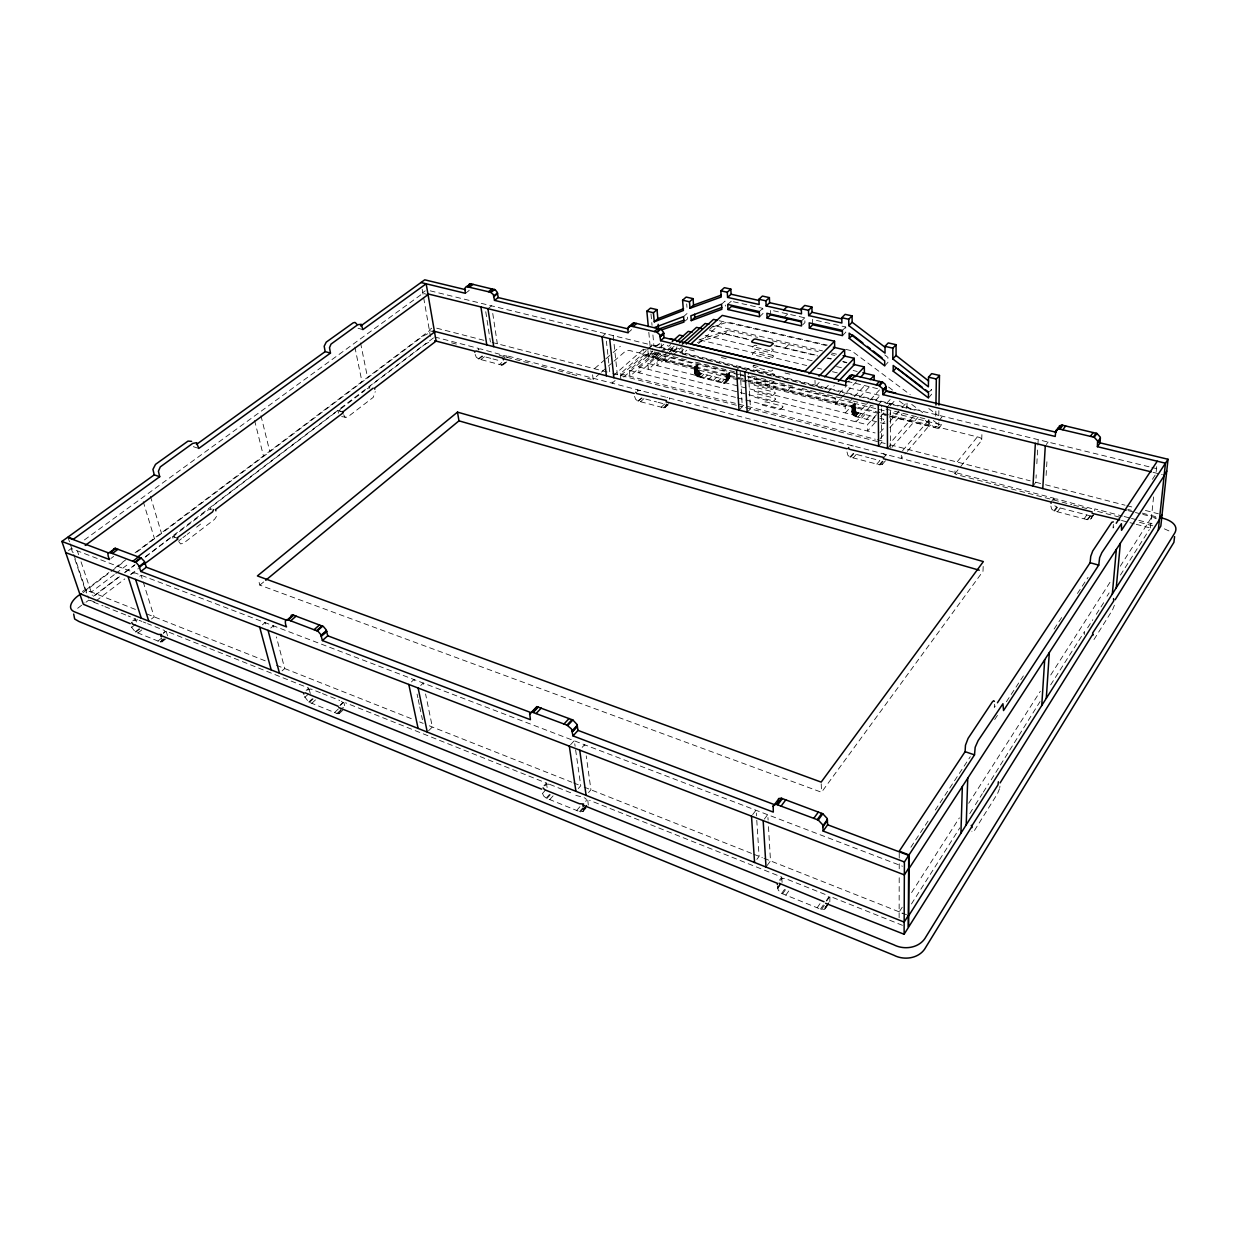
<?xml version="1.0" encoding="UTF-8"?>
<svg xmlns="http://www.w3.org/2000/svg" width="1238" height="1238" viewBox="0 0 1238 1238"><rect width="100%" height="100%" fill="white"/><g stroke="black" fill="none" stroke-linecap="round" stroke-linejoin="round"><path stroke-width="0.75" stroke-dasharray="5 3.75" d="M899.128 917.729L899.206 876.287M899.221 868.767L899.221 859.822M899.237 858.104L899.237 851.202M901.326 455.274L901.31 458.37L906.123 452.737M907.005 408.2L907.021 402.025L902.115 407.565M907.33 451.328L928.949 425.934L929.042 419.79L884.226 408.726M935.758 416.138L935.851 410.567M890.633 416.664L938.729 428.627L938.837 422.452M938.868 410.676L938.775 416.231L941.932 417.005L938.853 420.641M938.729 428.627L941.809 424.232L938.744 427.868M999.19 485.714L956.726 474.634L954.9 473.721L955.04 468.119M981.734 439.614L981.92 434.089M983.173 566.431L983.003 571.275L821.521 792.258L259.825 585.11L258.371 579.601M991.174 779.832L1040.059 701.59M994.439 704.267L994.3 707.532L996.389 704.376M777.479 886.346L778.284 890.184L781.658 893.403L820.485 909.125L824.601 909.357L825.669 905.504M829.8 901.976L829.924 896.343L902.92 925.513M1033.003 486.039L1035.804 482.263L1036.221 474.85M1036.84 463.739L1037.769 447.057M1037.877 445.2L1038.187 439.645M1046.11 475.485L1047.1 458.772M1050.876 506.094L1051.619 509.019L1053.925 510.861L1087.784 519.79L1090.585 519.155L1093.742 514.76M1053.786 499.518L1053.878 498.218L506.806 355.755L503.216 358.649M1091.931 515.379L1091.08 518.66M1084.349 634.475L1084.596 631.488L1049.375 686.92M1094.655 510.768L1094.81 508.88L1122.324 516.029M999.948 786.145L999.747 787.739M1113.38 524.479L1113.07 528.038L1115.175 524.85M1150.35 528.007L1153.599 496.639M1156.71 466.649L1155.952 473.891L1150.659 481.984M583.33 807.872L583.253 811.2L580.374 811.958L546.175 798.123L543.559 795.895L542.105 792.181M588.298 805.056L587.756 799.578M722.652 374.588C724.818 376.058 729.755 371.787 725.545 371.477L697.938 364.73L694.116 367.779L694.719 373.365L696.979 376.476L723.89 383.378L726.18 381.505L725.963 375.702L729.399 372.437L738.637 374.727M694.116 367.779L648.495 356.436L652.024 353.294L697.582 364.56L698.186 370.131L700.429 373.242L727.31 380.112L729.584 378.224L729.399 372.437M889.905 417.902L890.107 412.192L941.793 424.99M999.515 788.73L997.534 793.635L974.275 830.791L972.82 832.276L971.845 831.209M1114.401 605.227L1112.56 609.885L1094.129 639.334L1093.123 640.247L1092.566 639.04M969.772 813.598L973.656 807.424M975.405 804.654L982.338 793.697M983.266 792.227L988.651 783.716M911.462 903.957L959.806 827.882M1107.035 596.174L1109.109 592.925M1120.452 575.066L1149.328 529.632M902.254 907.206L899.144 912.066L902.316 913.335M911.601 892.583L959.357 817.885M968.704 803.276L1040.353 691.237M1050.737 674.989L1110.95 580.808M1120.297 566.199L1151.448 517.484L1156.23 518.722M1087.629 627.821L1092.814 619.712M1096.28 614.28L1105.008 600.616M910.889 847.225L929.986 818.132M935.294 810.054L970.298 756.712M994.702 719.541L998.942 713.088M1006.37 701.776L1023.346 675.917M1054.111 629.043L1063.659 614.497M1077.447 593.482L1088.063 577.326M826.659 901.094L829.924 896.343M821.475 909.512L825.808 903.183M1087.784 519.79L1090.446 515.89L1093.247 515.256M825.715 906.928L830.048 900.336M825.684 907.609L830.017 901.249M1091.73 517.36L1093.494 514.745M825.112 908.909L828.361 904.158M820.485 909.125L824.817 902.796M826.411 900.568L828.733 897.024L826.272 894.873L785.217 878.5L782.184 878.361L780.652 880.342M1086.949 519.589L1090.446 515.89M817.173 907.779L821.506 901.465M1084.132 518.846L1086.794 514.946M785.836 895.105L790.246 888.884M1057.5 511.805L1060.223 507.967M781.658 893.403L786.068 887.197M1053.925 510.861L1056.664 507.023L1089.61 515.689M782.586 893.79L786.997 887.584M1054.714 511.077L1057.453 507.24M777.65 888.559L780.977 883.917M779.522 880.187L781.751 877.092L589.551 800.29M1051.124 502.04L1053.878 498.218M1053.538 500.028L1054.482 498.945L1057.051 499.038L1093.912 509.205M777.557 887.646L780.869 883.004M777.557 887.909L780.884 883.267M767.127 865.501L770.5 860.89L768.21 821.924M756.836 859.42L759.095 856.371L756.619 817.776M764.326 819.092L767.777 814.511L768.102 820.067M1046.234 444.566L1048.106 442.074M752.642 814.619L756.124 810.054L756.495 815.842M131.274 626.846L135.267 631.86L160.089 641.903L162.147 641.702L161.884 638.87M954.9 473.721L958.862 468.784M960.703 466.509L981.44 440.666A5.091 2.755 1.2 0 0 979.397 437.401L746.994 379.648M957.268 461.743L978.794 435.111M847.024 452.009L847.891 455.305L850.026 457.023L879.29 464.761L882.415 464.281L883.313 461.248M902.533 450.756L929.042 419.79M579.523 811.633L584.321 806.077M879.29 464.761L882.338 461.232L884.969 461.124M580.374 811.958L585.172 806.402M880.032 464.946L883.081 461.418M583.5 809.018L587.106 804.839M583.531 809.25L587.137 805.071M583.578 809.915L587.183 805.737M582.897 811.664L587.694 806.093M882.415 464.281L885.464 460.753M576.676 810.472L581.473 804.932M876.798 464.111L879.847 460.582L870.701 458.184M918.116 417.098L890.23 449.286L890.215 443.065L915.749 413.724M585.775 801.528C589.551 796.467 575.082 796.684 573.937 794.053M885.232 455.599L885.371 454.609L883.267 453.789M883.298 458.122L886.346 454.594L886.362 456.42M588.514 792.583L590.944 789.798L586.239 755.892M887.476 448.419L890.524 444.906L890.462 411.016M928.438 397.955L931.549 394.38L931.626 389.32L929.537 391.703M578.332 788.529L580.761 785.759L575.376 748.154M878.562 446.113L881.626 442.616L881.441 408.788M880.094 438.747L884.984 433.192M889.874 427.636L902.1 413.755M880.048 432.511L884.953 426.971M889.859 421.415L900.893 408.942M549.765 799.593L554.624 794.131M853.183 457.874L856.278 454.392M475.175 354.455L476.29 357.225L478.905 359.051L501.932 365.133L503.464 364.498L503.758 362.27M546.175 798.123L551.034 792.676M850.026 457.023L853.121 453.541L868.921 457.704M546.979 798.464L551.823 793.001M850.723 457.224L853.818 453.742M879.847 418.258L883.808 419.249L880.651 422.792L883.065 423.396L885.17 421.028M582.185 747.35L584.676 744.595L585.187 748.356M888.373 405.785L890.447 403.48L890.462 409.128M542.383 793.589L546.035 789.519M875.266 422.375L867.529 431.01L867.451 424.742L879.088 411.805M880.419 416.602L885.572 410.846M890.741 405.074L895.894 399.317M886.841 403.186L890.726 398.868M871.8 420.564L874.972 417.036L857.377 412.486L855.288 409.546L855.009 403.511L747.891 377.017M543.946 785.759L546.391 783.05L345.541 702.797M544.89 785.867L546.546 784.134L549.301 784.227M570.563 744.75L574.308 740.634L575.113 746.266M878.284 404.718L881.394 401.267L881.425 406.9M866.615 419.264L869.788 415.736M861.741 418.042L864.944 414.529M857.826 417.051L861.029 413.538M870.407 406.141L856.092 421.879L856 415.597L869.045 401.329M875.606 400.431L880.822 394.705M855.009 403.511L851.79 406.993L852.084 413.043L854.174 415.983L857.377 412.486M854.174 415.983L857.965 412.765M870.345 399.905L879.475 389.924M854.762 416.278L858.646 412.95M852.348 413.771L855.551 410.289M852.703 414.451L855.907 410.954M853.121 415.07L856.34 411.558M853.616 415.581L856.835 412.084M851.837 410.072L855.056 406.575M851.852 410.815L855.071 407.317M851.868 411.372L855.071 407.875M851.868 411.62L855.087 408.138M851.914 412.269L855.133 408.772M852.084 413.043L855.288 409.546M854.483 402.969L845.306 412.904L845.183 406.606L853.059 398.11M859.729 397.305L870.221 385.947M851.79 407.194L855.009 403.696M851.806 407.689L855.025 404.207M851.821 408.416L855.025 404.919M851.821 409.236L855.04 405.739M884.721 365.875L887.94 362.394L887.925 357.38L883.499 353.929M854.375 396.702L864.898 385.374M856.464 381.613L835.325 404.145L835.17 397.831L665.023 355.77L665.549 361.867L671.275 356.683M839.147 393.622L847.101 385.188M827.711 392.539L834.381 385.544M824.879 388.995L830.218 383.424M819.216 382.449L815.192 386.627L814.991 380.267M842.49 335.622L845.817 332.248L845.724 327.002L812.561 319.543L812.716 324.789M787.12 390.914L790.448 387.54M842.397 330.376L845.724 327.002M428.534 730.807L432.356 727L425.578 693.976M747.195 412.161L750.476 408.88L748.634 376.321M773.688 381.908L772.713 382.882A1.578 0.836 -3.2 0 1 770.701 383.331L754.422 379.308A1.578 0.82 -3.5 0 1 753.911 378.24L755.18 376.986M773.085 376.104L774.23 374.959A1.578 0.82 -3.2 0 0 773.549 373.907L757.517 369.992A1.578 0.82 -3.5 0 0 755.397 370.379L754.205 371.524M739.009 410.041L742.305 406.776L739.906 366.634L736.564 369.853M772.791 369.961L772.141 370.611A1.594 0.82 -3.2 0 1 770.113 371.06L753.756 367.067A1.578 0.82 -3.5 0 1 753.261 366.015L754.205 365.086M785.31 347.94L788.699 344.628M802.673 324.851L804.932 322.638L804.762 317.795L770.33 310.042L770.562 314.87M801.373 321.091L804.762 317.795M420.719 685.496L423.319 682.974L424.077 686.641M744.874 371.895L748.201 368.661L748.526 374.402M726.164 378.689L729.584 375.423M726.211 379.416L729.631 376.135M411.418 681.937L414.018 679.43L414.792 683.082M726.257 380.205L729.662 376.677M723.271 383.238L726.691 379.958M726.273 380.824L729.677 377.544M723.89 383.378L727.31 380.112M726.18 381.505L729.584 378.224M724.431 383.393L729.399 378.813M724.926 383.254L729.12 379.308M725.979 375.888L729.399 372.623M726.01 376.383L729.43 373.102M726.056 377.079L729.476 373.799M721.089 382.697L724.509 379.416M726.118 377.884L729.538 374.603M784.304 317.238L787.724 313.957M717.483 381.784L720.903 378.519M713.057 380.67L716.477 377.404M708.353 379.493L711.788 376.228M700.383 377.482L703.834 374.247M703.942 378.379L707.378 375.129M304.502 696.514L308.711 702.039L336.999 713.49C341.286 715.378 339.088 707.641 343.53 707.625M696.979 376.476L700.429 373.242M337.68 713.753L343.638 708.198M634.552 396.33L635.605 399.224L637.771 400.988L664.032 407.921L668.597 403.65M697.582 376.77L701.033 373.536M339.15 713.676L344.613 708.569M664.032 407.921L668.845 404.47M698.217 376.94L701.667 373.706M339.893 705.706L343.777 702.085M695.029 374.139L698.495 370.92M695.431 374.866L698.882 371.632M334.585 712.515L339.723 707.703M661.216 407.194L664.605 404.037M695.88 375.501L699.346 372.282M759.544 316.773L762.995 313.524L762.747 308.339L733.066 301.67M696.406 376.058L699.857 372.824M336.999 713.49L342.137 708.678M663.413 407.766L666.787 404.609L668.427 404.687M665.471 407.627L666.214 403.882M694.317 370.487L697.783 367.268M694.363 371.137L697.83 367.918M694.425 371.864L697.861 368.398M759.265 311.574L762.747 308.339M694.518 372.545L697.969 369.311M694.719 373.365L698.186 370.131M340.605 704.793L342.802 702.658L341.286 701.095M694.116 367.949L697.598 364.73M694.162 368.398L697.628 365.179M694.209 369.017L697.675 365.798M694.255 369.744L697.721 366.525M697.35 342.508L724.725 333.672L728.207 330.453L757.548 337.324M309.423 702.333L314.591 697.598M638.406 401.174L641.81 398.048L656.589 401.932M311.79 703.292L316.959 698.557M640.557 401.731L643.961 398.605M698.449 343.669L722.667 321.54M308.711 702.039L313.895 697.304M637.771 400.988L641.81 398.048M304.765 697.396L308.664 693.853M823.007 388.531L682.509 354.083L686.796 350.184M709.622 329.401L713.908 325.501L822.574 350.911M306.142 690.448L308.742 688.096L166.14 631.101L163.462 633.268M307.488 690.077L310.692 688.962L320.704 692.878M679.879 352.845L684.165 348.961M673.658 351.902L677.944 348.033M727.696 304.424L731.225 301.252M672.698 355.399L681.271 347.63M669.325 351.902L675.05 346.733M671.6 352.799L657.285 365.721L656.744 359.67L662.485 354.517M673.023 351.515L677.325 347.63M668.211 349.364L671.089 346.779M674.184 346.16L648.403 369.357L647.83 363.338L659.328 353.062M721.537 304.238L725.066 301.066L725.391 306.126M660.767 351.778L667.947 345.356M660.597 353.542L639.071 372.808L638.499 366.85L654.314 352.737M662.036 352.257L670.64 344.535M660.071 347.615L664.373 343.777M655.8 353.186L629.941 376.259L629.337 370.332L650.94 351.159M656.697 346.036L659.575 343.483M685.187 320.998L687.554 318.893L687.121 313.446L683.577 316.588M623.782 377.11L652.534 351.546M648.418 355.724L652.024 353.294M615.1 380.561L612.237 383.099L611.758 378.72M620.857 375.454L643.884 355.058L643.327 349.271L652.658 351.577M282.094 670.872L284.725 668.551L276.384 636.905M647.784 348.93L651.327 345.789L918.178 410.939M620.903 379.664L620.284 373.783L646.236 350.818M647.675 349.549L651.993 345.727L652.395 350.091M613.042 375.981L643.327 349.271M600.012 373.365L593.126 379.37L592.522 374.186M601.374 372.174L605.459 368.615M608.369 366.077L611.278 363.554M614.002 361.156L624.741 351.809A4.488 2.275 -5.8 0 1 630.096 350.648L743.233 378.704M594.658 368.522L604.5 359.995M605.955 358.741L610.334 354.95M613.089 352.567L620.315 346.315M628.146 332.805L631.643 329.618M340.45 409.113L339.243 410.645L340.481 411.14M270.751 628.037L273.443 625.747L274.418 629.461M262.379 624.85L265.087 622.559L266.077 626.273M602.039 336.751L605.583 333.749M259.825 585.11L264.251 581.473M160.089 641.903L166.248 636.936M501.375 364.993L506.388 362.13M160.692 642.135L166 637.833M501.932 365.133L505.506 362.223M161.915 642.011L167.223 637.694M503.185 364.823L506.744 361.914M163.447 633.02L165.118 631.597L164.252 630.374L147.539 623.673M157.969 641.052L163.277 636.75M499.409 364.467L501.792 362.533M77.669 608.307L84.602 602.937M137.975 632.958L143.298 628.703M480.839 359.562L484.429 356.699M135.267 631.86L140.59 627.62M151.454 618.985L154.146 616.849L141.117 575.221L138.362 577.326M478.317 358.896L481.922 356.033L491.563 358.571M135.886 632.123L141.225 627.867M478.905 359.051L482.495 356.188M131.507 627.48L135.515 624.308M132.714 620.934L135.391 618.83L128.21 615.951M134.137 620.656L137.666 619.758M478.116 349.131L480.607 348.93L506.048 356.049M487.942 308.68L491.61 305.848M178.876 540.727L181.491 538.731M182.915 537.632L185.777 535.45M187.093 534.445L189.724 532.433M196.61 527.156L201.809 523.179M341.054 408.633L364.962 390.403M96.053 600.879L124.821 578.904M130.872 574.277L138.455 568.49M130.795 574.432L133.549 572.327L134.694 575.949M93.438 596.221L118.399 577.233M124.45 572.637L135.035 564.574M145.62 556.527L424.417 344.489L430.53 341.425M86.01 602.225L88.703 600.167L103.079 605.908M95.171 595.261L119.421 576.815M125.471 572.204L134.571 565.286M145.171 557.224L172.438 536.472L177.808 538.422M343.127 412.13L337.928 410.598L210.212 507.735L210.553 508.957M433.47 337.897L369.404 386.643L369.744 388.33M114.314 574.633L91.21 592.12L85.762 589.969L108.882 572.529M115.846 573.457L129.711 562.965M115.057 567.871L125.843 559.746M135.081 552.767L429.447 330.701L434.553 332.016M82.977 592.708L109.578 572.637M111.049 571.523L124.605 561.294M136.768 552.117L422.932 336.132L429.06 333.084M82.389 591.563L85.113 589.52L136.118 609.715M429.323 330.004L431.768 328.163M367.036 388.825L369.822 387.324M110.863 558.493L113.633 556.419M465.411 293.313L469.125 290.528L468.954 289.429M84.416 539.923L422.885 293.344L428.054 294.629M68.477 550.554L71.247 548.542L902.456 866.229M422.762 292.632L425.253 290.822M637.57 390.543L640.68 390.62M654.515 346.067L661.835 343.669M713.042 326.832L727.681 322.019L827.294 345.108M658.895 352.907L655.242 354.083L651.73 357.24L660.844 354.3M668.025 349.952L677.14 346.996M699.021 339.908L728.207 330.453M669.975 351.344L679.105 348.404M885.062 423.427L883.065 423.396M851.079 445.68L853.384 446.005M697.551 364.699L694.178 366.959L695.71 367.887M885.325 414.978L884.396 414.807M845.833 349.395L851.404 350.694L910.224 394.674M719.108 320.704L827.232 345.789M831.642 353.031L837.476 354.393M772.203 340.76L818.272 351.561M831.209 354.594L834.907 355.461M724.725 333.672L748.603 339.289M776.133 345.789L816.786 355.352M827.897 357.983L831.596 358.85M842.707 361.465L846.405 362.332M709.606 330.453L748.742 339.676M774.4 345.727L817.714 355.94M827.046 358.138L830.775 359.02M843.202 361.945L846.916 362.827M756.882 345.495L756.217 345.34A1.594 0.805 -3.5 0 0 754.066 345.727L752.24 347.46A1.594 0.805 -3.6 0 0 752.75 348.512L769.216 352.428A1.609 0.82 -3.3 0 0 771.259 351.979L773.085 350.215A1.594 0.805 -3.2 0 0 772.388 349.162L769.649 348.512M705.196 335.343L812.174 360.753M836.563 366.556L842.196 367.887M853.106 370.487L857.207 371.462M772.682 355.399L756.542 351.546A1.578 0.805 -3.5 0 0 754.406 351.932L752.58 353.681A1.594 0.805 -3.6 0 0 753.091 354.733L769.51 358.68A1.594 0.82 -3.2 0 0 771.553 358.215L773.363 356.436A1.594 0.82 -3.2 0 0 772.682 355.399M699.965 339.986L806.743 365.55M817.513 368.135L821.723 369.141M832.447 371.709L838.049 373.04M847.148 381.35L879.104 389.072M848.804 387.865L880.883 395.665M689.504 349.735L696.994 351.561M721.352 357.473L728.842 359.299M753.184 365.225L760.674 367.052M785.031 372.978L792.521 374.805M430.251 290.837L1150.071 467.036M1151.928 467.484L1157.484 468.846M1153.042 472.328L1162.327 474.603M654.407 352.01L671.336 356.188M673.116 356.621L686.285 359.871M695.555 362.161L734.83 371.849M751.636 375.996L759.142 377.853M760.968 378.302L777.851 382.48M779.723 382.929L792.815 386.163M802.054 388.453L873.239 406.018M740.494 375.176L746.05 376.553M884.241 410.737L857.949 404.238C855.798 402.396 850.367 406.869 854.638 407.41M643.884 355.058L928.949 425.934M725.963 375.702L746.359 380.778M748.201 381.242L851.79 406.993M656.744 359.67L845.183 406.606M647.83 363.338L856 415.597M855.443 416.448L876.69 421.787M638.499 366.85L867.451 424.742M629.337 370.332L735.465 397.367M737.322 397.847L875.096 432.944M341.688 416.633L347.274 417.314L373.226 397.367L375.269 391.61M620.284 373.783L875.328 439.242M877.185 439.707L884.644 441.626M436.704 328.178L486.704 341.038M492.136 342.446L609.839 372.715L606.388 341.162M612.841 373.489L742.305 406.776M745.57 407.627L885.185 443.529M890.524 444.906L1030.217 480.824M1035.804 482.263L1040.678 483.516M1045.553 484.77L1125.063 505.212M1126.92 505.692L1132.46 507.116M1145.413 510.458L1158.35 513.785M1127.741 509.391L1131.393 510.335M1142.287 513.136L1158.366 517.298M1128.019 510.598L1133.575 512.037M1135.432 512.517L1140.987 513.94M1142.844 514.42L1157.669 518.258M434.693 336.968L478.27 348.327L478.533 349.998M1124.15 516.509L1129.66 517.948M1131.486 518.428L1136.995 519.852M1138.821 520.331L1153.491 524.154M451.561 342.833L457.023 344.257M499.425 355.321L504.887 356.745M506.698 357.225L532.185 363.879M541.424 366.278L548.805 368.212M558.029 370.611L570.192 373.783M571.941 374.247L578.889 376.058M587.601 378.333L591.083 379.246M1002.826 486.673L1071.814 504.671M1073.671 505.15L1088.419 509.004M1097.642 511.402L1121.411 517.608M1139.548 522.343L1153.77 526.057M1121.551 520.471L1134.41 523.829M1136.252 524.308L1149.112 527.682M492.972 358.943L499.765 360.722M658.074 402.319L666.787 404.609M362.842 329.633L357.55 328.101M666.833 397.429L667.7 397.692M193.329 446.67L198.761 448.45M212.054 509.019L207.845 510.025L175.842 534.305L173.769 536.41L175.053 537.246M1164.37 528.843L1169.925 531.35M146.672 613.893L265.845 661.077M276.476 665.286L412.409 719.108M419.605 721.955L423.195 723.379M429.292 725.793L571.817 782.215M573.612 782.927L580.761 785.759M584.15 787.105L751.93 853.539M753.725 854.251L762.345 857.655M763.985 858.305L906.556 914.758M90.467 600.415L94.552 602.039M104.874 606.635L126.415 615.24M139.136 620.315L141.968 621.445M143.298 621.987L145.991 623.054M322.484 693.59L339.738 700.476M549.796 784.412L572.343 793.419M1056.664 507.023L1054.822 505.785M345.154 417.67L343.684 414.715M928.794 408.571L938.079 415.504M888.575 387.076L893.202 390.543M911.71 404.393L924.059 413.631M933.313 420.564L937.94 424.03L934.876 427.667L922.496 418.398M899.299 401.019L911.679 410.289M310.32 693.497L308.896 688.684M67.904 537.106L69.638 542.213M70.21 543.915L73.135 552.581M73.738 554.361L88.563 598.217M71.247 548.542L72.454 552.102M74.868 559.22L86.304 593.064M77.437 551.127L78.644 554.686M81.043 561.82L92.324 595.432M135.453 618.985L136.397 621.956M166.186 631.287L167.563 635.852M143.237 501.56L154.332 538.236M150.417 496.299L161.373 532.928M172.438 536.472L172.964 538.251M178.705 541.47L180.593 543.915L183.456 543.265L214.576 519.326L216.449 516.525L216.65 513.6M254.579 420.394L263.446 455.924M260.955 415.72L269.714 451.205M343.932 702.735L344.628 705.66M337.928 410.598L338.485 413.167M417.082 694.085L417.856 697.737M418.227 699.578L419.373 705.072M419.759 706.898L422.437 719.711M354.873 347.073L361.945 381.613M360.552 342.926L367.531 377.404M422.173 289.274L430.468 336.504M546.391 783.05L547.103 787.523M485.76 311.713L489.536 336.318M489.815 338.206L490.403 341.998M492.755 313.431L497.336 343.777M506.806 355.755L507.069 357.596M782.091 882.369L781.751 877.092M613.181 335.606L617.344 374.65M637.632 389.815L637.802 391.564M647.938 350.633L648.495 356.436M648.82 332.31L650.074 345.742M650.987 313.864L652.039 325.362M652.921 334.941L653.974 346.439M669.371 398.094L669.479 399.301M661.154 343.669L661.541 348.064M682.014 347.909L682.509 354.083M686.688 303.929L686.966 307.349M821.227 783.809L821.521 792.258M848.912 380.902L848.928 382.233M782.818 407.07L780.961 408.973A1.578 0.836 -2.9 0 1 778.872 409.329L762.995 405.275A1.563 0.836 -3.3 0 1 762.314 404.222L764.202 402.335A1.563 0.836 -3.2 0 1 766.26 401.979L782.122 406.002A1.563 0.836 -2.9 0 1 782.818 407.07M775.359 399.255L773.58 401.066A1.578 0.836 -3.1 0 1 771.568 401.53L755.397 397.429A1.563 0.82 -3.4 0 1 754.901 396.346L756.697 394.582A1.563 0.82 -3.4 0 1 758.786 394.179L774.694 398.187A1.563 0.836 -3.1 0 1 775.359 399.255M775.081 393.235L773.286 395.03A1.578 0.836 -3.1 0 1 771.289 395.495L755.072 391.409A1.563 0.82 -3.4 0 1 754.576 390.341L756.372 388.562A1.563 0.82 -3.4 0 1 758.476 388.175L774.4 392.167A1.578 0.836 -3.1 0 1 775.081 393.235M774.802 387.169L773.007 388.964A1.578 0.836 -3.1 0 1 770.995 389.428L754.747 385.374A1.563 0.82 -3.5 0 1 754.251 384.306L756.047 382.527A1.563 0.82 -3.4 0 1 758.151 382.14L774.121 386.101A1.578 0.82 -3.1 0 1 774.802 387.169"/><path stroke-width="1.5" d="M938.961 405.12L939.472 375.439L931.657 373.628L928.515 377.172L928.392 386.829L892.83 358.927L896.064 355.461L896.064 344.69L888.25 342.911L885 346.361L885.031 353.155L848.835 325.625L848.711 319.249L852.054 315.891L845.136 314.359L841.778 317.717L841.886 323.01L808.662 315.566L808.491 310.305L811.896 307.009L804.731 305.43L801.311 308.711L801.497 313.848L766.152 305.941L765.904 300.834L769.386 297.615L762.391 296.068L758.909 299.287L759.173 304.486L727.588 297.414L727.263 292.245L730.807 289.088L724.385 287.665L720.826 290.822L721.228 297.012L689.984 308.277L689.489 301.778L693.048 298.637L686.162 297.074L682.587 300.2L683.391 310.49L654.252 321.818L653.432 312.734L657.022 309.639L657.827 318.708L654.252 321.818M825.607 903.322L904.111 934.257L904.405 861.973L908.707 855.396L827.665 824.771L827.17 818.457L822.806 813.768L781.426 798.247L778.594 798.556L777.681 801.868M420.982 282.527L465.411 293.313L464.792 288.408L466.308 286.535L490.418 292.199L493.281 294.489L494.519 300.37L628.146 332.805L627.821 327.714L629.678 325.795L656.589 332.109L659.653 334.554L660.612 340.682L845.74 385.606L845.833 380.004L847.968 378.224L878.779 385.498L882.431 388.376L882.988 394.643L1055.225 436.457L1055.828 430.607L1058.444 428.797L1094.206 437.262L1097.58 440.945L1097.394 446.686L1165.453 463.198L1158.304 530.081M908.707 855.396L908.274 927.649L904.111 934.257M1097.394 446.686L1100.102 442.864L1168.022 459.267L1121.551 530.282L1121.411 523.705L1101.851 552.628L1099.623 557.75L1098.74 565.116L1003.538 710.55L1002.935 703.726L978.128 740.618L975.173 747.272L974.507 754.886L909.032 854.901L908.584 927.154L971.985 826.334L971.938 827.618M1100.102 442.864L1100.303 437.138L1096.945 433.47L1061.972 425.098L1059.434 425.795L1058.273 428.967M935.928 405.012L936.33 379.014L939.472 375.439M904.405 861.973L823.162 831.069L822.651 824.756L818.272 820.051L775.978 804.22L773.193 805.752L773.301 812.097L573.024 735.898L571.445 728.919L566.958 725.128L531.736 711.974L529.663 713.568L530.421 719.696L322.391 640.557L320.735 634.49L317.98 631.241L288.268 619.882C283.812 617.979 285.452 625.159 286.535 626.908L140.807 571.461L138.842 565.642L136.226 562.594L110.244 552.659C106.019 551.158 108.743 558.214 109.47 559.545L61.9 541.439L67.486 537.416L107.985 552.721M960.92 833.22L962.344 786.501M909.032 854.901L899.237 851.202L965.098 751.667L965.47 745.23L968.101 738.359L992.365 701.884L993.665 700.723L994.424 701.373M966.228 824.848L967.745 778.176M468.49 286.303L469.187 284.167L470.548 283.765L495.215 289.769L497.274 292.307L498.202 297.553L494.519 300.37M1000.103 782.927L1092.968 633.964L1092.86 635.342M1033.003 486.039L1035.355 443.359M1042.767 488.561L1045.29 445.804M1051.047 503.34L1051.124 502.04L883.298 458.679M1041.746 705.505L1044.686 659.746M1046.296 698.325L1049.313 652.627M1092.102 513.368L1119.709 519.991M997.426 702.797L1090.105 562.733L1090.74 556.342L1092.736 550.972L1111.817 522.312L1113.333 521.879M475.872 350.942L503.216 358.246M1112.328 593.992L1116.351 549.393M1115.159 599.749L1160.826 526.073L1168.022 459.267M1116.258 587.771L1120.359 543.25M73.676 614.063L74.667 619L78.984 621.507L893.882 955.241C904.467 960.796 919.726 958.444 925.73 947.349L1173.918 542.321L1174.583 536.611M543.08 787.91L544.658 789.736L579.415 803.725L583.624 804.019M631.349 324.681L633.794 322.778L661.293 329.463L663.429 332.14L664.079 337.603L660.612 340.682M908.336 915.47L904.158 922.078L79.681 593.606M1159.526 518.737L1162.049 514.729M908.646 915.841L1159.433 519.542M908.63 868.302L904.344 874.879L65.691 552.581M1164.184 475.067L1166.753 471.121M908.94 868.705L1164.091 475.903M113.617 548.883L115.211 548.279L141.209 558.029L144.397 561.418L146.347 567.221L286.551 620.223M1116.227 523.256L1157.267 461.217M823.162 831.069L827.665 824.771M822.93 825.731L827.433 819.432M1097.719 441.811L1100.443 438.004M823.022 826.767L827.526 820.206M1097.704 442.74L1100.443 438.701M818.272 820.051L822.806 813.768M1094.206 437.262L1096.945 433.47M817.25 819.649L821.784 813.381M1093.34 437.029L1096.079 433.238M813.784 818.349L818.333 812.082M1090.43 436.333L1093.169 432.542M781.163 806.031L785.774 799.856M1062.854 429.71L1065.655 425.965M776.799 804.39L781.426 798.247M1059.171 428.843L1061.972 425.098M777.774 804.746L782.385 798.587M1059.991 429.029L1062.792 425.284M773.038 806.464L777.65 800.336M1055.596 431.288L1058.413 427.559M1055.519 431.907L1058.32 428.178M1055.503 432.17L1058.304 428.425M848.711 447.552L848.169 448.466L849.964 449.394L883.653 457.426M573.024 735.898L578.022 730.389L576.923 724.338L572.869 719.99L536.828 706.604L529.601 714.264M882.988 394.643L886.114 391.208L886.099 387.215L885.155 384.213L882.694 382.263L851.806 374.882L849.639 375.594L846.746 379.54M572.235 730.76L577.248 725.251M882.911 389.97L886.052 386.535M572.389 731.503L577.403 726.01M882.973 390.651L886.099 387.215M572.42 731.751L577.434 726.257M882.973 390.883L886.099 387.432M566.958 725.128L571.987 719.649M878.779 385.498L881.92 382.062M567.84 725.468L572.869 719.99M879.537 385.683L882.694 382.263M893.217 371.183L893.202 365.473L928.5 392.895L928.438 397.955L893.217 371.183L896.42 367.701M564.002 724.013L569.031 718.551M876.21 384.879L879.351 381.443M870.159 379.71L874.105 375.47L862.84 372.793M892.83 358.927L892.83 348.141L896.064 344.69M860.425 377.389L864.403 373.164L864.325 366.928L853.137 364.282M855.04 376.754L864.325 366.928M533.269 712.407L538.344 707.022M849.33 378.41L852.518 375.037M536.147 713.49L541.238 708.105M851.852 379.029L855.056 375.64M532.433 712.113L537.524 706.728M848.603 378.255L851.806 374.882M838.374 381.35L854.359 364.576L854.251 358.308L843.078 355.693M834.226 379.23L854.251 358.308M824.585 376.909L844.718 356.08L844.595 349.812L833.36 347.197M819.03 376.12L844.595 349.812M849.237 338.361L849.144 333.146L884.69 360.846L884.721 365.875L849.237 338.361L852.549 334.972L862.871 342.972M809.002 373.69L834.706 347.522L834.551 341.224L722.265 315.396L690.835 343.963L804.731 371.446L834.551 341.224M848.835 325.625L852.162 322.251L852.054 315.891M809.343 328.116L809.172 322.855L842.397 330.376L842.49 335.622L809.343 328.116L812.716 324.789L842.15 331.413M131.739 622.544L132.559 624.06L158.278 634.413L161.59 634.521M808.662 315.566L812.051 312.27L811.896 307.009M784.505 322.081L787.925 318.8M783.731 309.871L787.167 306.606M767.111 318.12L766.879 313.291L801.373 321.091L801.543 325.95L767.111 318.12L770.562 314.87L801.528 321.88M766.152 305.941L769.618 302.706L769.386 297.615M635.713 392.245L636.827 393.607L666.493 400.57M728.021 309.546L727.696 304.424L759.265 311.574L759.544 316.773L728.021 309.546L731.534 306.359L759.296 312.688M682.246 344.149L705.149 323.458L708.879 324.325M686.301 344.025L713.49 319.404L717.235 320.271M972.48 824.895L998.014 784.799L998.354 781.751M679.353 342.864L696.545 327.374L702.147 328.704M676.83 341.626L688.297 331.335L692.057 332.217M727.588 297.414L731.116 294.242L730.807 289.088M672.249 341.502L679.43 335.065L683.159 335.962M691.253 320.611L721.862 309.299L721.537 304.238L690.881 315.798L691.253 320.611L694.781 317.454L721.785 307.457M322.391 640.557L327.761 635.79L326.12 629.755L323.381 626.505L292.973 614.976L291.348 615.162L290.744 617.422M689.984 308.277L693.543 305.136L721.305 295.108M321.075 635.295L326.445 630.544M660.148 335.916L663.63 332.836M321.276 635.945L326.646 631.194M660.225 336.504L663.707 333.424M321.338 636.193L326.708 631.457M660.256 336.736L663.738 333.656M314.143 629.647L319.528 624.927M654.345 331.567L657.842 328.519M316.618 630.591L322.019 625.855M656.589 332.109L660.086 329.045M317.33 630.869L322.731 626.134M657.239 332.279L660.721 329.215M290.698 620.795L296.114 616.137M633.129 326.476L636.657 323.443M648.294 326.553L646.855 311.202L650.461 308.123L657.022 309.639M287.541 619.619L292.973 614.976M630.266 325.795L633.794 322.778M628.904 327.389L631.256 325.377M288.268 619.882L293.685 615.224M630.916 325.95L634.444 322.917M265.721 580.251L458.973 420.843L979.289 570.207M457.487 412.13L257.396 575.933L821.165 782.106L983.359 561.572L457.487 412.13L458.973 420.843M140.807 571.461L146.347 567.221M1092.21 511.959L1052.656 502.086M139.198 566.416L144.753 562.176M493.792 295.789L497.49 292.988M139.507 567.283L144.97 562.795M493.947 296.578L497.599 293.545M144.506 563.863L177.978 538.979M135.654 562.253L141.209 558.029M491.006 292.338L494.689 289.537M137.403 557.131L434.553 332.016M132.853 561.185L138.424 556.976M488.406 291.704L492.105 288.903M135.019 562.006L140.59 557.781M490.418 292.199L494.117 289.382M81.491 593.838C74.93 596.561 63.958 608.74 75.812 612.346L893.867 944.826C904.514 950.351 919.803 948.029 925.885 936.918L1175.017 532.572C1179.381 523.767 1166.923 518.676 1160.145 517.747M109.625 552.427L115.211 548.279M466.834 286.535L470.548 283.765M110.244 552.659L115.83 548.496M467.422 286.659L471.136 283.889M112.379 553.463L117.966 549.301M469.403 287.139L473.117 284.369M85.236 545.416L428.054 294.629M159.717 476.723L73.429 539.195L67.904 537.106L154.255 474.85L159.717 476.723L158.402 471.26L160.29 466.896L192.726 443.39L196.61 442.693L198.761 448.45L330.453 353.093L329.509 347.677L330.995 344.118L357.813 324.681L361.264 324.31L362.842 329.633L426.166 283.781L436.116 341.084L374.572 388.113L374.789 389.181M196.44 444.442L325.161 351.623L330.453 353.093M360.676 326.012L424.742 279.819L465.426 289.646M972.016 825.235L971.165 825.591M1092.535 633.191L1113.689 601.018L1113.55 598.588M343.328 411.573L373.133 388.144M657.827 318.708L683.531 308.695M654.623 327.466L683.577 316.588L684.01 322.035L662.284 329.679M683.933 320.178L658.616 329.107L658.183 324.341M342.988 411.681L342.028 411.589M338.222 706.294L304.966 692.769M177.049 537.973L212.565 511.882L213.632 509.576M824.028 901.759L779.073 883.236M720.826 290.822L727.263 292.245M758.909 299.287L765.904 300.834M801.311 308.711L808.491 310.305M841.778 317.717L848.711 319.249M769.618 302.706L801.357 309.779M731.116 294.242L758.94 300.447M812.051 312.27L841.546 318.831M682.587 300.2L689.489 301.778M885 346.361L892.83 348.141M646.855 311.202L653.432 312.734M928.515 377.172L936.33 379.014M670.129 338.639L675.731 340.001M886.563 390.868L895.894 393.127M498.202 297.553L627.898 328.859M664.079 337.603L847.071 381.784M886.114 391.208L1056.169 432.263M428.394 294.025L1151.185 471.864M433.021 330.964L1126.162 510.118M434.662 340.713L474.649 351.174L474.819 352.226M1090.105 562.733L1098.74 565.116M965.098 751.667L974.507 754.886M327.761 635.79L530.112 712.283M578.022 730.389L774.307 804.592M852.162 322.251L885.247 347.414M897.937 368.862L922.387 387.417M925.436 389.738L928.5 392.059M867.296 346.392L870.237 348.683M873.192 350.973L882.044 357.828M896.064 355.461L928.577 380.948M191.611 441.347L188.021 441.099L155.524 464.358L152.939 469.403L154.255 474.85M356.683 324L354.997 322.422L353.186 322.839L326.228 342.137L324.186 346.222L325.161 351.623M61.9 541.439L83.317 604.268L130.222 623.627M128.04 576.537L141.287 618.149M135.607 579.446L148.777 621.12M161.203 636.688L160.801 635.419L303.542 692.816L303.852 694.007M215.892 510.814L215.551 509.592L343.251 412.718M259.686 627.124L271.215 669.913M268.042 630.343L279.463 673.193M338.763 707.563L541.625 789.148M408.803 684.444L418.104 728.424M418.119 688.019L427.265 732.076M480.917 306.947L486.782 344.86M487.942 308.68L493.73 346.655M503.386 359.809L503.216 358.649L634.258 393.467M569.325 746.127L575.902 791.299M583.129 806.387L582.943 805.133L777.309 883.282L777.387 884.69M579.709 750.12L586.1 795.353M602.039 336.751L606.372 375.764M609.669 338.624L613.878 377.714M666.044 401.839L846.962 448.775M693.048 298.637L693.543 305.136M694.549 314.251L694.781 317.454M751.497 816.136L754.576 862.484M736.564 369.853L739.009 410.041M763.165 820.624L766.013 867.033M744.874 371.895L747.195 412.161M874.105 375.47L874.136 380.143M878.284 404.718L878.562 446.113M887.337 406.946L887.476 448.419M772.791 343.947L770.965 345.712A1.609 0.805 -3.3 0 1 768.922 346.16L752.41 342.276A1.594 0.805 -3.6 0 1 751.899 341.224L753.741 339.491A1.594 0.805 -3.6 0 1 755.876 339.104L772.11 342.911A1.609 0.805 -3.3 0 1 772.791 343.947"/></g></svg>
